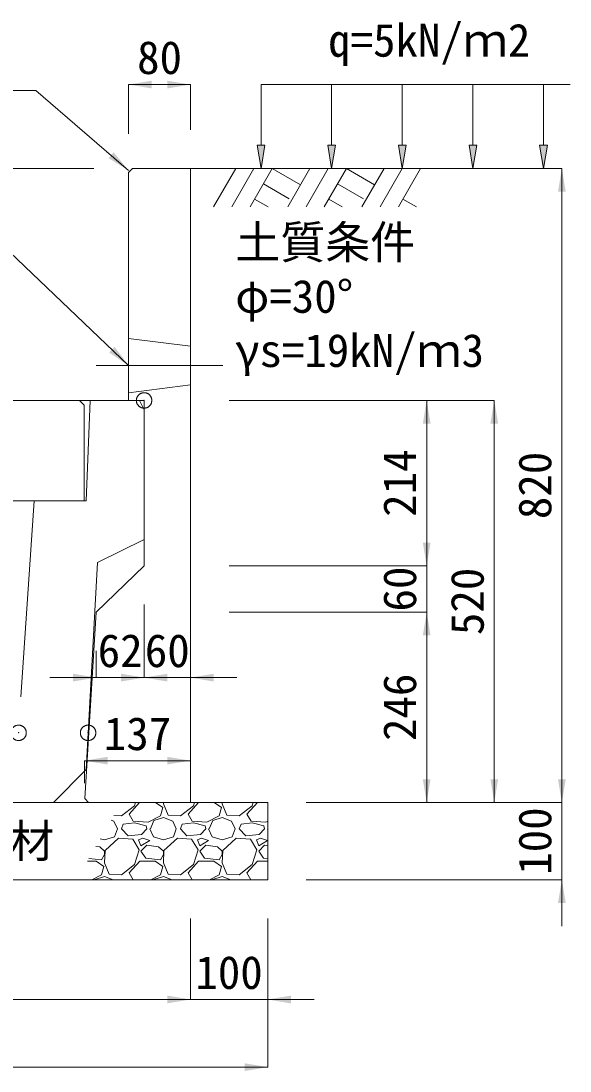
# Model space of a CAD drawing. Units: millimetres at full size, sheet at 1:40. Extents: x 206103 to 244503, y 883348 to 903496.
# Drawn here: x 229421 to 230132, y 900101 to 901459 of the extents above; entities that cross this region are included whole.
import ezdxf
from ezdxf.enums import TextEntityAlignment as Align

# ---------------------------------------------------------------- set-up
doc = ezdxf.new("R2010")
doc.units = ezdxf.units.MM
doc.header["$LTSCALE"] = 40
doc.header["$PDMODE"] = 32
doc.header["$PDSIZE"] = 20
doc.linetypes.add('DASHED', pattern=[7.5, 6, -1.5])
doc.linetypes.add('USER1', pattern=[28.575, 19.05, -3.175, 3.175, -3.175])
for name, color, linetype, lineweight in [('0_2', 7, 'Continuous', 20), ('パネックスKUR', 2, 'Continuous', 20), ('基礎材', 7, 'Continuous', 15), ('寸法線', 7, 'Continuous', 13), ('引出線', 4, 'Continuous', 13), ('本体', 2, 'Continuous', 13), ('補助線', 8, 'USER1', 13), ('ﾊｯﾁﾝｸﾞ', 7, 'Continuous', 5)]:
    doc.layers.add(name, color=color, linetype=linetype, lineweight=lineweight)
doc.layers.add('文字', color=7, linetype='Continuous')
doc.styles.add('ＭＳ ゴシック', font='')
doc.styles.get('ＭＳ ゴシック').set_extended_font_data('MS Gothic')

# ---------------------------------------------------------------- blocks, each defined once
blk = doc.blocks.new('filled_arrow')
at = {"color": 0, "linetype": 'Continuous', "lineweight": -2}
blk.add_solid([(7.5, 1.25), (0, 0), (7.5, -1.25)], dxfattribs=at)

msp = doc.modelspace()

# ---------------------------------------------------------------- hatches: boundary and pattern name
at = {"layer": '寸法線'}
for points in [[(229736.62, 901298.33), (229731.62, 901268.33), (229726.62, 901298.33)], [(229828.03, 901298.33), (229823.03, 901268.33), (229818.03, 901298.33)], [(229919.44, 901298.33), (229914.44, 901268.33), (229909.44, 901298.33)], [(230010.86, 901298.33), (230005.86, 901268.33), (230000.86, 901298.33)], [(230102.27, 901298.33), (230097.27, 901268.33), (230092.27, 901298.33)], [(230102.27, 901298.33), (230097.27, 901268.33), (230092.27, 901298.33)]]:
    msp.add_hatch(color=256, dxfattribs=at).paths.add_polyline_path(points)

# ---------------------------------------------------------------- linework, layer by layer
at = {"layer": '0_2'}
msp.add_line((229640.21, 901268.33), (230040.21, 901268.33), dxfattribs=at)
at = {"layer": 'パネックスKUR'}
for p, q in [((229560.21, 901263.33), (229565.21, 901268.33)), ((229640.21, 901268.33), (229565.21, 901268.33)), ((229640.21, 901268.33), (229640.21, 900448.33)), ((229560.21, 901263.33), (229560.21, 900968.33)), ((229580.21, 900968.33), (229560.21, 900968.33)), ((229580.21, 900968.33), (229580.21, 900754.33)), ((229580.21, 900754.33), (229518.21, 900694.33)), ((229518.21, 900694.33), (229503.51, 900453.32)), ((229503.51, 900453.32), (229508.21, 900448.33)), ((229640.21, 900448.33), (229508.21, 900448.33))]:
    msp.add_line(p, q, dxfattribs=at)
at = {"layer": 'パネックスKUR', "linetype": 'DASHED', "lineweight": 9}
for p, q in [((229560.21, 901048.33), (229640.21, 901038.33)), ((229560.21, 900978.33), (229640.21, 900988.33))]:
    msp.add_line(p, q, dxfattribs=at)
at = {"layer": '基礎材'}
for p, q in [((229012.71, 900448.33), (229740.21, 900448.33)), ((229740.21, 900448.33), (229740.21, 900348.33)), ((229012.71, 900348.33), (229740.21, 900348.33))]:
    msp.add_line(p, q, dxfattribs=at)
at = {"layer": '寸法線'}
for p, q in [((229560.21, 901376.88), (229640.21, 901376.88)), ((229560.21, 901313.33), (229560.21, 901376.88)), ((229640.21, 901318.33), (229640.21, 901376.88)), ((229515.21, 901268.33), (229065.21, 901268.33)), ((229690.21, 901268.33), (230121.05, 901268.33)), ((230121.05, 900448.33), (230121.05, 901268.33)), ((229510.21, 900968.33), (229065.21, 900968.33)), ((229690.21, 900968.33), (230033.55, 900968.33)), ((229690.21, 900968.33), (229946.05, 900968.33)), ((229946.05, 900968.33), (229946.05, 900754.33)), ((230033.55, 900968.33), (230033.55, 900448.33)), ((229946.05, 900814.33), (229946.05, 900634.33)), ((229690.21, 900754.33), (229946.05, 900754.33)), ((229690.21, 900754.33), (229946.05, 900754.33)), ((229580.21, 900704.33), (229580.21, 900609.71)), ((229580.21, 900704.33), (229580.21, 900609.71)), ((229640.21, 900704.33), (229640.21, 900609.71)), ((229690.21, 900694.33), (229946.05, 900694.33)), ((229690.21, 900694.33), (229946.05, 900694.33)), ((229946.05, 900694.33), (229946.05, 900448.33)), ((229518.21, 900644.33), (229518.21, 900609.71)), ((229640.21, 900609.71), (229458.21, 900609.71)), ((229520.21, 900609.71), (229700.21, 900609.71)), ((230121.05, 900508.33), (230121.05, 900288.33)), ((229503.21, 900502.32), (229640.21, 900502.32)), ((229503.21, 900473.33), (229503.21, 900502.32)), ((229640.21, 900473.33), (229640.21, 900502.32)), ((229790.21, 900448.33), (230121.05, 900448.33)), ((229790.21, 900448.33), (230033.55, 900448.33)), ((229790.21, 900448.33), (229946.05, 900448.33)), ((229790.25, 900448.33), (230121.05, 900448.33)), ((229790.21, 900348.33), (230121.05, 900348.33)), ((229640.21, 900298.33), (229640.21, 900193.39)), ((229640.21, 900298.33), (229640.21, 900193.39)), ((229740.21, 900298.33), (229740.21, 900193.39)), ((229740.21, 900298.33), (229740.21, 900105.89)), ((229112.71, 900193.39), (229640.21, 900193.39)), ((229580.21, 900193.39), (229800.21, 900193.39)), ((229740.21, 900105.89), (229012.71, 900105.89))]:
    msp.add_line(p, q, dxfattribs=at)
at = {"layer": '寸法線', "lineweight": 9}
for p, q in [((230131.62, 901376.88), (229731.62, 901376.88)), ((229731.62, 901298.33), (229731.62, 901376.88)), ((229823.03, 901298.33), (229823.03, 901376.88)), ((229914.44, 901298.33), (229914.44, 901376.88)), ((230005.86, 901298.33), (230005.86, 901376.88)), ((230097.27, 901298.33), (230097.27, 901376.88))]:
    msp.add_line(p, q, dxfattribs=at)
for points in [[(229736.62, 901298.33), (229731.62, 901268.33), (229726.62, 901298.33)], [(229828.03, 901298.33), (229823.03, 901268.33), (229818.03, 901298.33)], [(229919.44, 901298.33), (229914.44, 901268.33), (229909.44, 901298.33)], [(230010.86, 901298.33), (230005.86, 901268.33), (230000.86, 901298.33)], [(230102.27, 901298.33), (230097.27, 901268.33), (230092.27, 901298.33)], [(230102.27, 901298.33), (230097.27, 901268.33), (230092.27, 901298.33)]]:
    msp.add_lwpolyline(points, close=True, dxfattribs=at)
at = {"layer": '引出線'}
for points in [[(229560.21, 901265.83), (229440, 901369.29), (229131.75, 901369.29)], [(229560.21, 901013.33), (229367.75, 901196.78), (229196, 901196.78)]]:
    msp.add_lwpolyline(points, dxfattribs=at)
at = {"layer": '本体'}
for p, q in [((229510.21, 900968.33), (229505.21, 900838.33)), ((229574.21, 900968.33), (229510.21, 900968.33)), ((229574.21, 900968.33), (229580.21, 900956.33)), ((229580.21, 900788.33), (229580.21, 900956.33)), ((229437.71, 900838.33), (229420.82, 900585)), ((229505.21, 900838.33), (229437.71, 900838.33)), ((229519.71, 900758.47), (229580.21, 900788.33)), ((229519.71, 900758.47), (229505.11, 900490.74)), ((229462.71, 900448.33), (229505.11, 900490.74)), ((229112.71, 900448.33), (229462.71, 900448.33))]:
    msp.add_line(p, q, dxfattribs=at)
at = {"layer": '本体', "lineweight": 20}
msp.add_lwpolyline([(229072.71, 900838.33), (229072.71, 900962.33), (229078.71, 900968.33), (229496.71, 900968.33), (229502.71, 900962.33), (229502.71, 900838.33)], close=True, dxfattribs=at)
at = {"layer": '補助線'}
msp.add_line((229518.35, 901013.33), (229682.06, 901013.33), dxfattribs=at)
for p in [(229580.21, 900968.33), (229417.71, 900538.33), (229507.71, 900538.33)]:
    msp.add_point(p, dxfattribs=at)
at = {"layer": 'ﾊｯﾁﾝｸﾞ', "lineweight": 9}
for p, q in [((229698.85, 901268.32), (229670.21, 901218.7)), ((229722.48, 901268.32), (229693.83, 901218.7)), ((229746.1, 901268.32), (229717.45, 901218.7)), ((229746.1, 901268.32), (229782.67, 901247.21)), ((229794.86, 901268.32), (229766.21, 901218.7)), ((229818.48, 901268.32), (229789.83, 901218.7)), ((229842.1, 901268.32), (229813.45, 901218.7)), ((229842.1, 901268.32), (229878.67, 901247.21)), ((229890.85, 901268.32), (229862.2, 901218.7)), ((229914.48, 901268.32), (229885.83, 901218.7)), ((229938.1, 901268.32), (229909.45, 901218.7)), ((229734.68, 901248.54), (229768.09, 901229.25)), ((229830.68, 901248.54), (229864.09, 901229.25)), ((229723.26, 901228.75), (229740.67, 901218.7)), ((229819.25, 901228.75), (229836.67, 901218.7)), ((229915.25, 901228.75), (229932.67, 901218.7))]:
    msp.add_line(p, q, dxfattribs=at)
at = {"layer": 'ﾊｯﾁﾝｸﾞ'}
for p, q in [((229551.03, 900431.05), (229567.79, 900444)), ((229560.93, 900433.33), (229574.43, 900448.33)), ((229567.79, 900444), (229569.18, 900448.33)), ((229594.81, 900448.33), (229604.37, 900441.71)), ((229604.37, 900441.71), (229601.32, 900431.05)), ((229605.23, 900448.33), (229605.13, 900446.29)), ((229605.13, 900446.29), (229611.23, 900431.81)), ((229627.23, 900431.05), (229643.99, 900444)), ((229637.13, 900433.33), (229650.63, 900448.33)), ((229643.99, 900444), (229645.38, 900448.33)), ((229671.01, 900448.33), (229680.57, 900441.71)), ((229680.57, 900441.71), (229677.52, 900431.05)), ((229681.43, 900448.33), (229681.33, 900446.29)), ((229681.33, 900446.29), (229687.43, 900431.81)), ((229703.43, 900431.05), (229720.19, 900444)), ((229713.33, 900433.33), (229726.83, 900448.33)), ((229720.19, 900444), (229721.58, 900448.33)), ((229537.48, 900425.55), (229541.12, 900424.19)), ((229540.93, 900431.53), (229551.03, 900431.05)), ((229541.12, 900424.19), (229545.69, 900414.28)), ((229567.79, 900421.9), (229553.31, 900420.38)), ((229566.27, 900424.19), (229560.93, 900433.33)), ((229585.32, 900422.66), (229566.27, 900424.19)), ((229583.03, 900418.09), (229567.79, 900421.9)), ((229601.32, 900431.05), (229585.32, 900422.66)), ((229588.37, 900414.28), (229592.94, 900424.95)), ((229592.94, 900424.95), (229605.13, 900428.76)), ((229605.13, 900428.76), (229617.32, 900424.19)), ((229611.23, 900431.81), (229627.23, 900431.05)), ((229617.32, 900424.19), (229621.89, 900414.28)), ((229643.99, 900421.9), (229629.51, 900420.38)), ((229642.47, 900424.19), (229637.13, 900433.33)), ((229661.52, 900422.66), (229642.47, 900424.19)), ((229659.23, 900418.09), (229643.99, 900421.9)), ((229677.52, 900431.05), (229661.52, 900422.66)), ((229664.57, 900414.28), (229669.14, 900424.95)), ((229669.14, 900424.95), (229681.33, 900428.76)), ((229681.33, 900428.76), (229693.52, 900424.19)), ((229687.43, 900431.81), (229703.43, 900431.05)), ((229693.52, 900424.19), (229698.09, 900414.28)), ((229720.19, 900421.9), (229705.71, 900420.38)), ((229718.67, 900424.19), (229713.33, 900433.33)), ((229737.72, 900422.66), (229718.67, 900424.19)), ((229735.43, 900418.09), (229720.19, 900421.9)), ((229740.25, 900423.99), (229737.72, 900422.66)), ((229541.88, 900403.61), (229545.69, 900414.28)), ((229551.03, 900414.28), (229553.31, 900420.38)), ((229559.41, 900405.14), (229551.03, 900414.28)), ((229583.79, 900414.28), (229576.94, 900406.66)), ((229583.79, 900414.28), (229583.03, 900418.09)), ((229587.6, 900414.28), (229592.18, 900403.61)), ((229618.08, 900403.61), (229621.89, 900414.28)), ((229627.23, 900414.28), (229629.51, 900420.38)), ((229635.61, 900405.14), (229627.23, 900414.28)), ((229659.99, 900414.28), (229653.14, 900406.66)), ((229659.99, 900414.28), (229659.23, 900418.09)), ((229663.8, 900414.28), (229668.38, 900403.61)), ((229694.28, 900403.61), (229698.09, 900414.28)), ((229703.43, 900414.28), (229705.71, 900420.38)), ((229711.81, 900405.14), (229703.43, 900414.28)), ((229736.19, 900414.28), (229729.34, 900406.66)), ((229736.19, 900414.28), (229735.43, 900418.09)), ((229740, 900414.28), (229740.25, 900413.7)), ((229523.54, 900401.39), (229528.93, 900399.8)), ((229528.93, 900399.8), (229541.88, 900403.61)), ((229547.22, 900402.09), (229529.69, 900386.09)), ((229565.51, 900400.57), (229547.22, 900402.09)), ((229576.94, 900406.66), (229559.41, 900405.14)), ((229573.89, 900386.85), (229565.51, 900400.57)), ((229578.46, 900402.09), (229573.13, 900399.8)), ((229573.13, 900399.8), (229576.17, 900392.18)), ((229576.17, 900392.18), (229587.6, 900399.04)), ((229587.6, 900399.04), (229578.46, 900402.09)), ((229592.18, 900403.61), (229605.13, 900399.8)), ((229605.13, 900399.8), (229618.08, 900403.61)), ((229623.42, 900402.09), (229605.89, 900386.09)), ((229641.71, 900400.57), (229623.42, 900402.09)), ((229653.14, 900406.66), (229635.61, 900405.14)), ((229650.09, 900386.85), (229641.71, 900400.57)), ((229654.66, 900402.09), (229649.33, 900399.8)), ((229649.33, 900399.8), (229652.37, 900392.18)), ((229652.37, 900392.18), (229663.8, 900399.04)), ((229663.8, 900399.04), (229654.66, 900402.09)), ((229668.38, 900403.61), (229681.33, 900399.8)), ((229681.33, 900399.8), (229694.28, 900403.61)), ((229699.62, 900402.09), (229682.09, 900386.09)), ((229717.91, 900400.57), (229699.62, 900402.09)), ((229729.34, 900406.66), (229711.81, 900405.14)), ((229726.29, 900386.85), (229717.91, 900400.57)), ((229730.86, 900402.09), (229725.53, 900399.8)), ((229725.53, 900399.8), (229728.57, 900392.18)), ((229728.57, 900392.18), (229740, 900399.04)), ((229740, 900399.04), (229730.86, 900402.09)), ((229522.83, 900390.66), (229517.78, 900391.42)), ((229528.93, 900385.33), (229522.83, 900390.66)), ((229529.69, 900386.09), (229528.93, 900370.09)), ((229528.93, 900380.75), (229528.93, 900385.33)), ((229567.79, 900367.8), (229573.89, 900386.85)), ((229583.79, 900392.95), (229576.17, 900385.33)), ((229576.17, 900385.33), (229582.27, 900376.18)), ((229599.03, 900390.66), (229583.79, 900392.95)), ((229605.13, 900385.33), (229599.03, 900390.66)), ((229605.89, 900386.09), (229605.13, 900370.09)), ((229605.13, 900380.75), (229605.13, 900385.33)), ((229643.99, 900367.8), (229650.09, 900386.85)), ((229659.99, 900392.95), (229652.37, 900385.33)), ((229652.37, 900385.33), (229658.47, 900376.18)), ((229675.23, 900390.66), (229659.99, 900392.95)), ((229681.33, 900385.33), (229675.23, 900390.66)), ((229682.09, 900386.09), (229681.33, 900370.09)), ((229681.33, 900380.75), (229681.33, 900385.33)), ((229720.19, 900367.8), (229726.29, 900386.85)), ((229736.19, 900392.95), (229728.57, 900385.33)), ((229728.57, 900385.33), (229734.67, 900376.18)), ((229740.25, 900392.34), (229736.19, 900392.95)), ((229506.78, 900372.37), (229518.26, 900372.37)), ((229508.79, 900375.86), (229525.12, 900373.9)), ((229518.26, 900372.37), (229528.17, 900365.51)), ((229525.12, 900373.9), (229528.93, 900380.75)), ((229528.93, 900370.09), (229535.03, 900355.61)), ((229551.03, 900354.85), (229567.79, 900367.8)), ((229560.93, 900357.13), (229574.65, 900372.37)), ((229574.65, 900372.37), (229594.46, 900372.37)), ((229582.27, 900376.18), (229601.32, 900373.9)), ((229594.46, 900372.37), (229604.37, 900365.51)), ((229601.32, 900373.9), (229605.13, 900380.75)), ((229605.13, 900370.09), (229611.23, 900355.61)), ((229627.23, 900354.85), (229643.99, 900367.8)), ((229637.13, 900357.13), (229650.85, 900372.37)), ((229650.85, 900372.37), (229670.66, 900372.37)), ((229658.47, 900376.18), (229677.52, 900373.9)), ((229670.66, 900372.37), (229680.57, 900365.51)), ((229677.52, 900373.9), (229681.33, 900380.75)), ((229681.33, 900370.09), (229687.43, 900355.61)), ((229703.43, 900354.85), (229720.19, 900367.8)), ((229713.33, 900357.13), (229727.05, 900372.37)), ((229727.05, 900372.37), (229740.25, 900372.37)), ((229734.67, 900376.18), (229740.25, 900375.51)), ((229525.12, 900354.85), (229512.68, 900348.33)), ((229528.17, 900365.51), (229525.12, 900354.85)), ((229535.03, 900355.61), (229551.03, 900354.85)), ((229566.07, 900348.33), (229560.93, 900357.13)), ((229601.32, 900354.85), (229588.88, 900348.33)), ((229604.37, 900365.51), (229601.32, 900354.85)), ((229611.23, 900355.61), (229627.23, 900354.85)), ((229642.27, 900348.33), (229637.13, 900357.13)), ((229677.52, 900354.85), (229665.08, 900348.33)), ((229680.57, 900365.51), (229677.52, 900354.85)), ((229687.43, 900355.61), (229703.43, 900354.85)), ((229718.47, 900348.33), (229713.33, 900357.13)), ((229516.56, 900348.33), (229516.74, 900348.75)), ((229516.74, 900348.75), (229528.93, 900352.56)), ((229528.93, 900352.56), (229540.21, 900348.33)), ((229592.76, 900348.33), (229592.94, 900348.75)), ((229592.94, 900348.75), (229605.13, 900352.56)), ((229605.13, 900352.56), (229616.41, 900348.33)), ((229668.96, 900348.33), (229669.14, 900348.75)), ((229669.14, 900348.75), (229681.33, 900352.56)), ((229681.33, 900352.56), (229692.61, 900348.33))]:
    msp.add_line(p, q, dxfattribs=at)

# ---------------------------------------------------------------- block references
at = {"layer": '寸法線', "xscale": 4, "yscale": 4}
for p in [(229560.21, 901376.88), (229580.21, 900609.71), (229640.21, 900609.71), (229503.21, 900502.32), (229740.21, 900193.39)]:
    msp.add_blockref('filled_arrow', p, dxfattribs=at)
for p, rotation in [((229640.21, 901376.88), 180), ((230121.05, 901268.33), 270), ((229946.05, 900968.33), 270), ((230033.55, 900968.33), 270), ((229946.05, 900754.33), 90), ((229946.05, 900754.33), 90), ((229946.05, 900694.33), 270), ((229946.05, 900694.33), 270), ((229518.21, 900609.71), 180), ((229580.21, 900609.71), 180), ((229640.21, 900502.32), 180), ((229946.05, 900448.33), 90), ((230033.55, 900448.33), 90), ((230121.05, 900448.33), 90), ((230121.05, 900448.33), 90), ((230121.05, 900348.33), 270), ((229640.21, 900193.39), 180), ((229640.21, 900193.39), 180), ((229740.21, 900105.89), 180)]:
    msp.add_blockref('filled_arrow', p, dxfattribs=dict(at, rotation=rotation))
at = {"layer": '引出線', "xscale": 4, "yscale": 4}
for p, rotation in [((229560.21, 901265.83), 139.3), ((229560.21, 901013.33), 136.4)]:
    msp.add_blockref('filled_arrow', p, dxfattribs=dict(at, rotation=rotation))

# ---------------------------------------------------------------- texts
at = {"layer": '寸法線', "style": 'ＭＳ ゴシック'}
for s, p in [('80', (229600.21, 901411.88)), ('62', (229549.21, 900644.71)), ('60', (229610.21, 900644.71)), ('137', (229571.71, 900537.32)), ('基礎材', (229376.48, 900398.33)), ('100', (229690.21, 900228.39))]:
    msp.add_text(s, height=42.72, dxfattribs=at).set_placement(p, align=Align.MIDDLE_CENTER)
for s, p in [('土質条件', (229698.17, 901194.34)), ('φ=30°', (229698.17, 901124.34)), ('γs=19kN/ｍ3', (229698.17, 901054.34))]:
    msp.add_text(s, height=42.72, dxfattribs=at).set_placement(p, align=Align.TOP_LEFT)
for s, p in [('214', (229911.05, 900861.33)), ('820', (230086.05, 900858.33)), ('60', (229911.05, 900724.33)), ('520', (229998.55, 900708.33)), ('246', (229911.05, 900571.33)), ('100', (230086.05, 900398.33))]:
    msp.add_text(s, height=42.72, rotation=90, dxfattribs=at).set_placement(p, align=Align.MIDDLE_CENTER)
at = {"layer": '文字', "style": 'ＭＳ ゴシック'}
msp.add_text('q=5kN/ｍ2', height=42.72, dxfattribs=at).set_placement((229818.51, 901400.15), align=Align.BOTTOM_LEFT)

doc.saveas('drawing.dxf')
